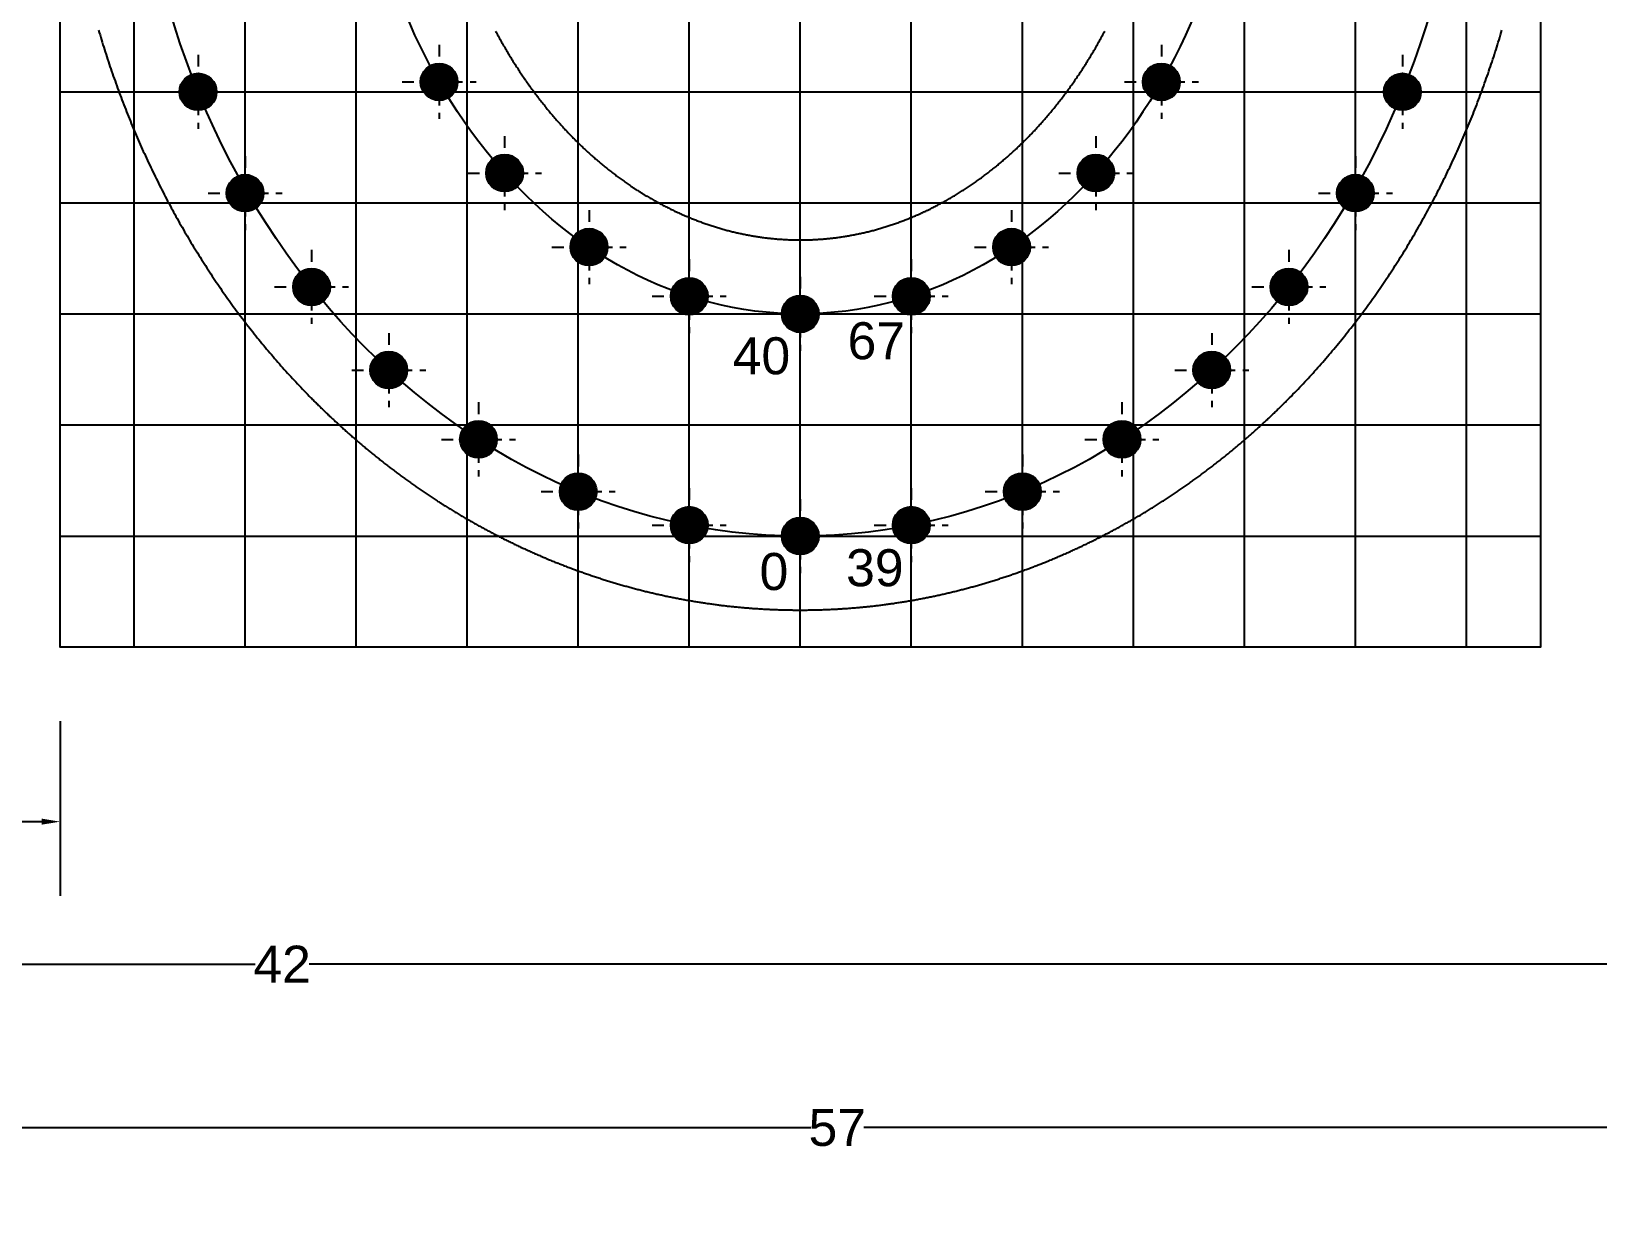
# Model space of a CAD drawing. Header units: millimetres. Extents: x 155 to 302, y -8 to 52.
# Drawn here: x 172.27 to 193.43, y -7.92 to 7.89 of the extents above; entities that cross this region are included whole.
import ezdxf

# ---------------------------------------------------------------- set-up
doc = ezdxf.new("R2010")
doc.units = ezdxf.units.MM
doc.linetypes.add('CENTER', pattern=[50.8, 31.75, -6.35, 6.35, -6.35])
for name, color, linetype in [('LetterBounds', 192, 'Continuous'), ('LetterOutlines', 61, 'Continuous'), ('PixelCenters', 116, 'Continuous'), ('PixelFill', 22, 'Continuous'), ('PixelGuides', 160, 'Continuous'), ('PixelHoles', 90, 'Continuous'), ('PixelNumbers', 232, 'Continuous'), ('PixelPaths', 211, 'Continuous')]:
    doc.layers.add(name, color=color, linetype=linetype)
doc.layers.add('PixelPositions', color=3, linetype='Continuous', lineweight=25)
doc.styles.add('Annotative', font='arial.ttf')
doc.styles.get("Standard").update_dxf_attribs({"font": 'arial.ttf'})
doc.dimstyles.new('Mine$0', dxfattribs={"dimtxt": 0.5, "dimasz": 0.25, "dimexe": 1, "dimexo": 1, "dimgap": 0, "dimtad": 0, "dimdsep": 46, "dimtxsty": 'Standard', "dimcen": 0, "dimclrd": 256, "dimclre": 256, "dimclrt": 2, "dimadec": 0, "dimazin": 2, "dimtp": 0.1, "dimtm": 0.1, "dimtfac": 0.71, "dimtmove": 0, "dimatfit": 3, "dimfxl": 1, "dimlwd": -1, "dimlwe": -1, "dimarcsym": 1})

# ---------------------------------------------------------------- blocks, each defined once
blk = doc.blocks.new('Pixel')
at = {"layer": 'PixelFill'}
h = blk.add_hatch(color=256, dxfattribs=at)
h.paths.add_polyline_path([(0.25, 0, 0.414214), (0, 0.25), (0, 0)])
h.paths.add_polyline_path([(-0.25, 0), (0, 0), (0, 0.25, 0.414214)])
h.paths.add_polyline_path([(0, -0.25), (0, 0), (-0.25, 0, 0.414214)])
h.paths.add_polyline_path([(0, -0.25, 0.414214), (0.25, 0), (0, 0)])
h = blk.add_hatch(color=256, dxfattribs=at)
edge = h.paths.add_edge_path()
edge.add_line((0, 0), (0, 0.25))
edge.add_arc((0, 0), 0.25, 90, 180)
edge.add_line((-0.25, 0), (0, 0))
h = blk.add_hatch(color=256, dxfattribs=at)
edge = h.paths.add_edge_path()
edge.add_line((0, 0), (0.25, 0))
edge.add_arc((0, 0), 0.25, 0, 90)
edge.add_line((0, 0.25), (0, 0))
h = blk.add_hatch(color=256, dxfattribs=at)
edge = h.paths.add_edge_path()
edge.add_line((0, -0.25), (0, 0))
edge.add_line((0, 0), (-0.25, 0))
edge.add_arc((0, 0), 0.25, 180, 270)
h = blk.add_hatch(color=256, dxfattribs=at)
edge = h.paths.add_edge_path()
edge.add_line((0, 0), (0, -0.25))
edge.add_arc((0, 0), 0.25, 270, 360)
edge.add_line((0.25, 0), (0, 0))
at = {"layer": 'PixelCenters', "linetype": 'CENTER', "ltscale": 0.005}
for p, q in [((0, 0.5), (0, -0.5)), ((-0.5, 0), (0.5, 0))]:
    blk.add_line(p, q, dxfattribs=at)
at = {"layer": 'PixelHoles'}
blk.add_circle((0, 0), 0.25, dxfattribs=at)
blk = doc.blocks.new('*D157')
at = {"layer": 'PixelPositions', "linetype": 'ByBlock', "transparency": 16777216}
for p, q in [((154.66, -1.429), (154.66, -3.787)), ((172.66, -1.429), (172.66, -3.787)), ((154.91, -2.787), (163.325, -2.787)), ((172.41, -2.787), (163.995, -2.787))]:
    blk.add_line(p, q, dxfattribs=at)
at = {"layer": 'PixelPositions', "transparency": 16777216}
for points in [[(154.91, -2.745), (154.91, -2.828), (154.66, -2.787)], [(172.41, -2.745), (172.41, -2.828), (172.66, -2.787)]]:
    blk.add_solid(points, dxfattribs=at)
at = {"layer": 'PixelPositions', "color": 2, "transparency": 16777216, "insert": (163.66, -2.787), "char_height": 0.5, "attachment_point": 5}
blk.add_mtext('18', dxfattribs=at)
blk = doc.blocks.new('*D158')
at = {"layer": 'PixelPositions', "linetype": 'ByBlock', "transparency": 16777216}
for p, q in [((154.66, -1.429), (154.66, -5.712)), ((196.66, -1.429), (196.66, -5.712)), ((154.91, -4.712), (175.294, -4.712)), ((196.41, -4.712), (176.026, -4.712))]:
    blk.add_line(p, q, dxfattribs=at)
at = {"layer": 'PixelPositions', "transparency": 16777216}
for points in [[(154.91, -4.671), (154.91, -4.754), (154.66, -4.712)], [(196.41, -4.671), (196.41, -4.754), (196.66, -4.712)]]:
    blk.add_solid(points, dxfattribs=at)
at = {"layer": 'PixelPositions', "color": 2, "transparency": 16777216, "insert": (175.66, -4.712), "char_height": 0.5, "attachment_point": 5}
blk.add_mtext('42', dxfattribs=at)
blk = doc.blocks.new('*D159')
at = {"layer": 'PixelPositions', "linetype": 'ByBlock', "transparency": 16777216}
for p, q in [((154.66, -1.429), (154.66, -7.92)), ((211.66, -1.429), (211.66, -7.92)), ((154.91, -6.92), (182.802, -6.92)), ((211.41, -6.92), (183.518, -6.92))]:
    blk.add_line(p, q, dxfattribs=at)
at = {"layer": 'PixelPositions', "transparency": 16777216}
for points in [[(154.91, -6.878), (154.91, -6.961), (154.66, -6.92)], [(211.41, -6.878), (211.41, -6.961), (211.66, -6.92)]]:
    blk.add_solid(points, dxfattribs=at)
at = {"layer": 'PixelPositions', "color": 2, "transparency": 16777216, "insert": (183.16, -6.92), "char_height": 0.5, "attachment_point": 5}
blk.add_mtext('57', dxfattribs=at)

msp = doc.modelspace()

# ---------------------------------------------------------------- linework, layer by layer
at = {"layer": 'LetterBounds'}
msp.add_lwpolyline([(172.66, 23.571), (192.658, 23.571), (192.658, -0.429), (172.66, -0.429)], close=True, dxfattribs=at)
at = {"layer": 'LetterOutlines'}
for points in [[(173.181, 7.905), (173.19, 7.872), (173.2, 7.839), (173.21, 7.806), (173.22, 7.773), (173.23, 7.74), (173.24, 7.707), (173.25, 7.675), (173.261, 7.642), (173.271, 7.609), (173.282, 7.576), (173.292, 7.543), (173.303, 7.511), (173.314, 7.478), (173.324, 7.445), (173.335, 7.413), (173.346, 7.38), (173.357, 7.348), (173.369, 7.315), (173.38, 7.283), (173.391, 7.251), (173.403, 7.218), (173.414, 7.186), (173.426, 7.154), (173.437, 7.121), (173.449, 7.089), (173.461, 7.057), (173.473, 7.025), (173.485, 6.993), (173.497, 6.961), (173.509, 6.929), (173.522, 6.897), (173.534, 6.865), (173.547, 6.833), (173.559, 6.801), (173.572, 6.769), (173.584, 6.738), (173.597, 6.706), (173.61, 6.674), (173.623, 6.643), (173.636, 6.611), (173.649, 6.58), (173.663, 6.548), (173.676, 6.517), (173.689, 6.485), (173.703, 6.454), (173.716, 6.423), (173.73, 6.391), (173.744, 6.36), (173.758, 6.329), (173.771, 6.298), (173.785, 6.267), (173.799, 6.236), (173.814, 6.205), (173.828, 6.174), (173.842, 6.143), (173.857, 6.112), (173.871, 6.081), (173.886, 6.051), (173.9, 6.02), (173.915, 5.989), (173.93, 5.959), (173.945, 5.928), (173.96, 5.898), (173.975, 5.867), (173.99, 5.837), (174.005, 5.807), (174.02, 5.776), (174.036, 5.746), (174.051, 5.716), (174.067, 5.686), (174.082, 5.656), (174.098, 5.626), (174.114, 5.596), (174.13, 5.566), (174.146, 5.536), (174.162, 5.506), (174.178, 5.477), (174.194, 5.447), (174.21, 5.417), (174.226, 5.388), (174.243, 5.358), (174.259, 5.329), (174.276, 5.299), (174.292, 5.27), (174.309, 5.241), (174.326, 5.211), (174.343, 5.182), (174.36, 5.153), (174.377, 5.124), (174.394, 5.095), (174.411, 5.066), (174.428, 5.037), (174.446, 5.008), (174.463, 4.979), (174.481, 4.951), (174.498, 4.922), (174.516, 4.894), (174.534, 4.865), (174.551, 4.836), (174.569, 4.808), (174.587, 4.78), (174.605, 4.751), (174.623, 4.723), (174.642, 4.695), (174.66, 4.667), (174.678, 4.639), (174.697, 4.611), (174.715, 4.583), (174.734, 4.555), (174.752, 4.527), (174.771, 4.5), (174.79, 4.472), (174.809, 4.444), (174.828, 4.417), (174.847, 4.389), (174.866, 4.362), (174.885, 4.334), (174.904, 4.307), (174.924, 4.28), (174.943, 4.253), (174.962, 4.226), (174.982, 4.199), (175.001, 4.172), (175.021, 4.145), (175.041, 4.118), (175.061, 4.091), (175.081, 4.065), (175.101, 4.038), (175.121, 4.012), (175.141, 3.985), (175.161, 3.959), (175.181, 3.932), (175.202, 3.906), (175.222, 3.88), (175.242, 3.854), (175.263, 3.828), (175.284, 3.802), (175.304, 3.776), (175.325, 3.75), (175.346, 3.724), (175.367, 3.699), (175.388, 3.673), (175.409, 3.647), (175.43, 3.622), (175.451, 3.596), (175.473, 3.571), (175.494, 3.546), (175.515, 3.521), (175.537, 3.496), (175.558, 3.471), (175.58, 3.446), (175.602, 3.421), (175.623, 3.396), (175.645, 3.371), (175.667, 3.346), (175.689, 3.322), (175.711, 3.297), (175.733, 3.273), (175.755, 3.249), (175.777, 3.224), (175.8, 3.2), (175.822, 3.176), (175.844, 3.152), (175.867, 3.128), (175.889, 3.104), (175.912, 3.08), (175.935, 3.056), (175.958, 3.033), (175.98, 3.009), (176.003, 2.986), (176.026, 2.962), (176.049, 2.939), (176.061, 2.927), (176.072, 2.916), (176.084, 2.904), (176.095, 2.892), (176.107, 2.881), (176.119, 2.869), (176.13, 2.858), (176.142, 2.846), (176.153, 2.835), (176.165, 2.823), (176.177, 2.812), (176.189, 2.8), (176.2, 2.789), (176.212, 2.778), (176.224, 2.766), (176.235, 2.755), (176.247, 2.744), (176.259, 2.732), (176.271, 2.721), (176.283, 2.71), (176.295, 2.698), (176.306, 2.687), (176.318, 2.676), (176.33, 2.665), (176.342, 2.654), (176.354, 2.643), (176.366, 2.631), (176.378, 2.62), (176.39, 2.609), (176.402, 2.598), (176.414, 2.587), (176.426, 2.576), (176.438, 2.565), (176.45, 2.554), (176.462, 2.543), (176.474, 2.532), (176.486, 2.521), (176.498, 2.51), (176.51, 2.5), (176.522, 2.489), (176.535, 2.478), (176.547, 2.467), (176.559, 2.456), (176.571, 2.445), (176.583, 2.435), (176.596, 2.424), (176.608, 2.413), (176.62, 2.403), (176.632, 2.392), (176.645, 2.381), (176.657, 2.371), (176.669, 2.36), (176.682, 2.349), (176.694, 2.339), (176.706, 2.328), (176.719, 2.318), (176.731, 2.307), (176.743, 2.297), (176.756, 2.286), (176.768, 2.276), (176.781, 2.266), (176.793, 2.255), (176.806, 2.245), (176.818, 2.235), (176.831, 2.224), (176.843, 2.214), (176.856, 2.204), (176.868, 2.193), (176.881, 2.183), (176.893, 2.173), (176.906, 2.163), (176.918, 2.153), (176.931, 2.142), (176.944, 2.132), (176.956, 2.122), (176.969, 2.112), (176.982, 2.102), (176.994, 2.092), (177.007, 2.082), (177.02, 2.072), (177.032, 2.062), (177.045, 2.052), (177.058, 2.042), (177.071, 2.032), (177.083, 2.022), (177.096, 2.012), (177.109, 2.003), (177.122, 1.993), (177.135, 1.983), (177.148, 1.973), (177.16, 1.963), (177.173, 1.954), (177.186, 1.944), (177.199, 1.934), (177.212, 1.925), (177.225, 1.915), (177.238, 1.905), (177.251, 1.896), (177.264, 1.886), (177.277, 1.877), (177.29, 1.867), (177.303, 1.858), (177.316, 1.848), (177.329, 1.839), (177.342, 1.829), (177.355, 1.82), (177.368, 1.81), (177.381, 1.801), (177.394, 1.792), (177.407, 1.782), (177.421, 1.773), (177.434, 1.764), (177.447, 1.755), (177.46, 1.745), (177.473, 1.736), (177.486, 1.727), (177.5, 1.718), (177.513, 1.709), (177.526, 1.7), (177.539, 1.69), (177.553, 1.681), (177.566, 1.672), (177.579, 1.663), (177.592, 1.654), (177.606, 1.645), (177.619, 1.636), (177.632, 1.627), (177.646, 1.619), (177.659, 1.61), (177.672, 1.601), (177.686, 1.592), (177.699, 1.583), (177.713, 1.574), (177.726, 1.566), (177.74, 1.557), (177.753, 1.548), (177.766, 1.539), (177.78, 1.531), (177.793, 1.522), (177.807, 1.513), (177.82, 1.505), (177.834, 1.496), (177.847, 1.488), (177.861, 1.479), (177.875, 1.471), (177.888, 1.462), (177.902, 1.454), (177.915, 1.445), (177.929, 1.437), (177.943, 1.429), (177.956, 1.42), (177.97, 1.412), (177.984, 1.404), (177.997, 1.395), (178.011, 1.387), (178.025, 1.379), (178.038, 1.371), (178.052, 1.362), (178.066, 1.354), (178.079, 1.346), (178.093, 1.338), (178.107, 1.33), (178.121, 1.322), (178.135, 1.314), (178.148, 1.306), (178.162, 1.298), (178.176, 1.29), (178.19, 1.282), (178.204, 1.274), (178.218, 1.266), (178.231, 1.258), (178.245, 1.25), (178.259, 1.242), (178.273, 1.235), (178.287, 1.227), (178.301, 1.219), (178.315, 1.211), (178.329, 1.204), (178.343, 1.196), (178.357, 1.188), (178.371, 1.181), (178.385, 1.173), (178.399, 1.165), (178.413, 1.158), (178.427, 1.15), (178.441, 1.143), (178.455, 1.135), (178.469, 1.128), (178.483, 1.12), (178.497, 1.113), (178.511, 1.106), (178.525, 1.098), (178.539, 1.091), (178.553, 1.084), (178.568, 1.076), (178.582, 1.069), (178.596, 1.062), (178.61, 1.055), (178.624, 1.047), (178.638, 1.04), (178.653, 1.033), (178.667, 1.026), (178.681, 1.019), (178.695, 1.012), (178.709, 1.005), (178.724, 0.998), (178.738, 0.991), (178.752, 0.984), (178.766, 0.977), (178.781, 0.97), (178.795, 0.963), (178.809, 0.956), (178.824, 0.949), (178.838, 0.943), (178.852, 0.936), (178.867, 0.929), (178.881, 0.922), (178.895, 0.916), (178.91, 0.909), (178.924, 0.902), (178.939, 0.896), (178.953, 0.889), (178.967, 0.883), (178.982, 0.876), (178.996, 0.869), (179.011, 0.863), (179.025, 0.856), (179.04, 0.85), (179.054, 0.844), (179.068, 0.837), (179.083, 0.831), (179.097, 0.824), (179.112, 0.818), (179.126, 0.812), (179.141, 0.806), (179.156, 0.799), (179.17, 0.793), (179.185, 0.787), (179.199, 0.781), (179.214, 0.775), (179.228, 0.768), (179.243, 0.762), (179.257, 0.756), (179.272, 0.75), (179.287, 0.744), (179.301, 0.738), (179.316, 0.732), (179.331, 0.726), (179.345, 0.72), (179.36, 0.714), (179.375, 0.709), (179.389, 0.703), (179.404, 0.697), (179.419, 0.691), (179.433, 0.685), (179.448, 0.68), (179.463, 0.674), (179.477, 0.668), (179.492, 0.663), (179.507, 0.657), (179.522, 0.651), (179.536, 0.646), (179.551, 0.64), (179.566, 0.635), (179.581, 0.629), (179.595, 0.624), (179.61, 0.618), (179.625, 0.613), (179.64, 0.607), (179.655, 0.602), (179.669, 0.597), (179.684, 0.591), (179.699, 0.586), (179.714, 0.581), (179.729, 0.576), (179.744, 0.57), (179.759, 0.565), (179.773, 0.56), (179.788, 0.555), (179.803, 0.55), (179.818, 0.545), (179.833, 0.54), (179.848, 0.535), (179.863, 0.53), (179.878, 0.525), (179.893, 0.52), (179.908, 0.515), (179.923, 0.51), (179.937, 0.505), (179.952, 0.5), (179.967, 0.495), (179.982, 0.49), (179.997, 0.486), (180.012, 0.481), (180.027, 0.476), (180.042, 0.472), (180.057, 0.467), (180.072, 0.462), (180.087, 0.458), (180.102, 0.453), (180.117, 0.449), (180.133, 0.444), (180.148, 0.439), (180.163, 0.435), (180.178, 0.431), (180.193, 0.426), (180.208, 0.422), (180.223, 0.417), (180.238, 0.413), (180.253, 0.409), (180.268, 0.404), (180.283, 0.4), (180.298, 0.396), (180.314, 0.392), (180.329, 0.388), (180.344, 0.383), (180.359, 0.379), (180.374, 0.375), (180.389, 0.371), (180.404, 0.367), (180.42, 0.363), (180.435, 0.359), (180.45, 0.355), (180.465, 0.351), (180.48, 0.347), (180.495, 0.343), (180.511, 0.339), (180.526, 0.336), (180.541, 0.332), (180.556, 0.328), (180.571, 0.324), (180.587, 0.321), (180.602, 0.317), (180.617, 0.313), (180.632, 0.31), (180.648, 0.306), (180.663, 0.302), (180.678, 0.299), (180.693, 0.295), (180.709, 0.292), (180.724, 0.288), (180.739, 0.285), (180.754, 0.281), (180.77, 0.278), (180.785, 0.275), (180.8, 0.271), (180.816, 0.268), (180.831, 0.265), (180.846, 0.261), (180.862, 0.258), (180.877, 0.255), (180.892, 0.252), (180.908, 0.249), (180.923, 0.245), (180.938, 0.242), (180.954, 0.239), (180.969, 0.236), (180.984, 0.233), (181, 0.23), (181.015, 0.227), (181.03, 0.224), (181.046, 0.221), (181.061, 0.219), (181.076, 0.216), (181.092, 0.213), (181.107, 0.21), (181.123, 0.207), (181.138, 0.205), (181.153, 0.202), (181.169, 0.199), (181.184, 0.197), (181.2, 0.194), (181.215, 0.191), (181.23, 0.189), (181.246, 0.186), (181.261, 0.184), (181.277, 0.181), (181.292, 0.179), (181.308, 0.176), (181.323, 0.174), (181.338, 0.172), (181.354, 0.169), (181.369, 0.167), (181.385, 0.165), (181.4, 0.162), (181.416, 0.16), (181.431, 0.158), (181.447, 0.156), (181.462, 0.154), (181.478, 0.151), (181.493, 0.149), (181.509, 0.147), (181.524, 0.145), (181.54, 0.143), (181.555, 0.141), (181.571, 0.139), (181.586, 0.137), (181.602, 0.135), (181.617, 0.134), (181.633, 0.132), (181.648, 0.13), (181.664, 0.128), (181.679, 0.126), (181.695, 0.125), (181.71, 0.123), (181.726, 0.121), (181.741, 0.119), (181.757, 0.118), (181.772, 0.116), (181.788, 0.115), (181.803, 0.113), (181.819, 0.112), (181.834, 0.11), (181.85, 0.109), (181.865, 0.107), (181.881, 0.106), (181.896, 0.104), (181.912, 0.103), (181.928, 0.102), (181.943, 0.1), (181.959, 0.099), (181.974, 0.098), (181.99, 0.097), (182.005, 0.096), (182.021, 0.094), (182.036, 0.093), (182.052, 0.092), (182.068, 0.091), (182.083, 0.09), (182.099, 0.089), (182.114, 0.088), (182.13, 0.087), (182.145, 0.086), (182.161, 0.085), (182.177, 0.084), (182.192, 0.083), (182.208, 0.083), (182.223, 0.082), (182.239, 0.081), (182.255, 0.08), (182.27, 0.08), (182.286, 0.079), (182.301, 0.078), (182.317, 0.078), (182.332, 0.077), (182.348, 0.077), (182.364, 0.076), (182.379, 0.075), (182.395, 0.075), (182.41, 0.075), (182.426, 0.074), (182.442, 0.074), (182.457, 0.073), (182.473, 0.073), (182.488, 0.073), (182.504, 0.072), (182.52, 0.072), (182.535, 0.072), (182.551, 0.072), (182.566, 0.071), (182.582, 0.071), (182.597, 0.071), (182.613, 0.071), (182.629, 0.071), (182.644, 0.071), (182.66, 0.071), (182.66, 0.071), (182.675, 0.071), (182.691, 0.071), (182.707, 0.071), (182.722, 0.071), (182.738, 0.071), (182.753, 0.071), (182.769, 0.072), (182.785, 0.072), (182.8, 0.072), (182.816, 0.072), (182.831, 0.073), (182.847, 0.073), (182.863, 0.073), (182.878, 0.074), (182.894, 0.074), (182.909, 0.075), (182.925, 0.075), (182.941, 0.075), (182.956, 0.076), (182.972, 0.077), (182.987, 0.077), (183.003, 0.078), (183.018, 0.078), (183.034, 0.079), (183.05, 0.08), (183.065, 0.08), (183.081, 0.081), (183.096, 0.082), (183.112, 0.083), (183.128, 0.084), (183.143, 0.084), (183.159, 0.085), (183.174, 0.086), (183.19, 0.087), (183.205, 0.088), (183.221, 0.089), (183.237, 0.09), (183.252, 0.091), (183.268, 0.092), (183.283, 0.093), (183.299, 0.094), (183.314, 0.096), (183.33, 0.097), (183.345, 0.098), (183.361, 0.099), (183.377, 0.101), (183.392, 0.102), (183.408, 0.103), (183.423, 0.104), (183.439, 0.106), (183.454, 0.107), (183.47, 0.109), (183.485, 0.11), (183.501, 0.112), (183.516, 0.113), (183.532, 0.115), (183.548, 0.116), (183.563, 0.118), (183.579, 0.12), (183.594, 0.121), (183.61, 0.123), (183.625, 0.125), (183.641, 0.126), (183.656, 0.128), (183.672, 0.13), (183.687, 0.132), (183.703, 0.134), (183.718, 0.135), (183.734, 0.137), (183.749, 0.139), (183.765, 0.141), (183.78, 0.143), (183.796, 0.145), (183.811, 0.147), (183.827, 0.149), (183.842, 0.151), (183.858, 0.154), (183.873, 0.156), (183.889, 0.158), (183.904, 0.16), (183.919, 0.162), (183.935, 0.165), (183.95, 0.167), (183.966, 0.169), (183.981, 0.172), (183.997, 0.174), (184.012, 0.176), (184.028, 0.179), (184.043, 0.181), (184.058, 0.184), (184.074, 0.186), (184.089, 0.189), (184.105, 0.191), (184.12, 0.194), (184.136, 0.197), (184.151, 0.199), (184.166, 0.202), (184.182, 0.205), (184.197, 0.207), (184.213, 0.21), (184.228, 0.213), (184.243, 0.216), (184.259, 0.219), (184.274, 0.221), (184.289, 0.224), (184.305, 0.227), (184.32, 0.23), (184.336, 0.233), (184.351, 0.236), (184.366, 0.239), (184.382, 0.242), (184.397, 0.245), (184.412, 0.249), (184.428, 0.252), (184.443, 0.255), (184.458, 0.258), (184.474, 0.261), (184.489, 0.265), (184.504, 0.268), (184.519, 0.271), (184.535, 0.274), (184.55, 0.278), (184.565, 0.281), (184.581, 0.285), (184.596, 0.288), (184.611, 0.292), (184.626, 0.295), (184.642, 0.299), (184.657, 0.302), (184.672, 0.306), (184.687, 0.309), (184.703, 0.313), (184.718, 0.317), (184.733, 0.32), (184.748, 0.324), (184.764, 0.328), (184.779, 0.332), (184.794, 0.335), (184.809, 0.339), (184.824, 0.343), (184.84, 0.347), (184.855, 0.351), (184.87, 0.355), (184.885, 0.359), (184.9, 0.363), (184.916, 0.367), (184.931, 0.371), (184.946, 0.375), (184.961, 0.379), (184.976, 0.383), (184.991, 0.387), (185.006, 0.391), (185.022, 0.396), (185.037, 0.4), (185.052, 0.404), (185.067, 0.408), (185.082, 0.413), (185.097, 0.417), (185.112, 0.421), (185.127, 0.426), (185.142, 0.43), (185.157, 0.435), (185.172, 0.439), (185.187, 0.444), (185.202, 0.448), (185.217, 0.453), (185.232, 0.457), (185.248, 0.462), (185.263, 0.467), (185.278, 0.471), (185.293, 0.476), (185.308, 0.481), (185.323, 0.485), (185.337, 0.49), (185.352, 0.495), (185.367, 0.5), (185.382, 0.505), (185.397, 0.51), (185.412, 0.514), (185.427, 0.519), (185.442, 0.524), (185.457, 0.529), (185.472, 0.534), (185.487, 0.539), (185.502, 0.544), (185.517, 0.549), (185.532, 0.555), (185.546, 0.56), (185.561, 0.565), (185.576, 0.57), (185.591, 0.575), (185.606, 0.581), (185.621, 0.586), (185.636, 0.591), (185.65, 0.596), (185.665, 0.602), (185.68, 0.607), (185.695, 0.613), (185.71, 0.618), (185.724, 0.623), (185.739, 0.629), (185.754, 0.634), (185.769, 0.64), (185.783, 0.646), (185.798, 0.651), (185.813, 0.657), (185.828, 0.662), (185.842, 0.668), (185.857, 0.674), (185.872, 0.68), (185.887, 0.685), (185.901, 0.691), (185.916, 0.697), (185.931, 0.703), (185.945, 0.708), (185.96, 0.714), (185.975, 0.72), (185.989, 0.726), (186.004, 0.732), (186.018, 0.738), (186.033, 0.744), (186.048, 0.75), (186.062, 0.756), (186.077, 0.762), (186.091, 0.768), (186.106, 0.775), (186.121, 0.781), (186.135, 0.787), (186.15, 0.793), (186.164, 0.799), (186.179, 0.806), (186.193, 0.812), (186.208, 0.818), (186.222, 0.824), (186.237, 0.831), (186.251, 0.837), (186.266, 0.844), (186.28, 0.85), (186.295, 0.857), (186.309, 0.863), (186.323, 0.87), (186.338, 0.876), (186.352, 0.883), (186.367, 0.889), (186.381, 0.896), (186.395, 0.902), (186.41, 0.909), (186.424, 0.916), (186.439, 0.923), (186.453, 0.929), (186.467, 0.936), (186.482, 0.943), (186.496, 0.95), (186.51, 0.956), (186.525, 0.963), (186.539, 0.97), (186.553, 0.977), (186.567, 0.984), (186.582, 0.991), (186.596, 0.998), (186.61, 1.005), (186.624, 1.012), (186.639, 1.019), (186.653, 1.026), (186.667, 1.033), (186.681, 1.041), (186.695, 1.048), (186.71, 1.055), (186.724, 1.062), (186.738, 1.069), (186.752, 1.077), (186.766, 1.084), (186.78, 1.091), (186.794, 1.099), (186.808, 1.106), (186.823, 1.113), (186.837, 1.121), (186.851, 1.128), (186.865, 1.136), (186.879, 1.143), (186.893, 1.151), (186.907, 1.158), (186.921, 1.166), (186.935, 1.173), (186.949, 1.181), (186.963, 1.188), (186.977, 1.196), (186.991, 1.204), (187.005, 1.212), (187.019, 1.219), (187.033, 1.227), (187.046, 1.235), (187.06, 1.243), (187.074, 1.25), (187.088, 1.258), (187.102, 1.266), (187.116, 1.274), (187.13, 1.282), (187.144, 1.29), (187.157, 1.298), (187.171, 1.306), (187.185, 1.314), (187.199, 1.322), (187.213, 1.33), (187.226, 1.338), (187.24, 1.346), (187.254, 1.354), (187.268, 1.363), (187.281, 1.371), (187.295, 1.379), (187.309, 1.387), (187.322, 1.395), (187.336, 1.404), (187.35, 1.412), (187.363, 1.42), (187.377, 1.429), (187.391, 1.437), (187.404, 1.446), (187.418, 1.454), (187.431, 1.462), (187.445, 1.471), (187.459, 1.479), (187.472, 1.488), (187.486, 1.496), (187.499, 1.505), (187.513, 1.514), (187.526, 1.522), (187.54, 1.531), (187.553, 1.54), (187.567, 1.548), (187.58, 1.557), (187.594, 1.566), (187.607, 1.574), (187.62, 1.583), (187.634, 1.592), (187.647, 1.601), (187.661, 1.61), (187.674, 1.619), (187.687, 1.627), (187.701, 1.636), (187.714, 1.645), (187.727, 1.654), (187.741, 1.663), (187.754, 1.672), (187.767, 1.681), (187.78, 1.69), (187.794, 1.7), (187.807, 1.709), (187.82, 1.718), (187.833, 1.727), (187.847, 1.736), (187.86, 1.745), (187.873, 1.755), (187.886, 1.764), (187.899, 1.773), (187.912, 1.782), (187.926, 1.792), (187.939, 1.801), (187.952, 1.81), (187.965, 1.82), (187.978, 1.829), (187.991, 1.839), (188.004, 1.848), (188.017, 1.858), (188.03, 1.867), (188.043, 1.877), (188.056, 1.886), (188.069, 1.896), (188.082, 1.905), (188.095, 1.915), (188.108, 1.925), (188.121, 1.934), (188.134, 1.944), (188.147, 1.954), (188.159, 1.963), (188.172, 1.973), (188.185, 1.983), (188.198, 1.993), (188.211, 2.002), (188.224, 2.012), (188.236, 2.022), (188.249, 2.032), (188.262, 2.042), (188.275, 2.052), (188.288, 2.062), (188.3, 2.072), (188.313, 2.082), (188.326, 2.092), (188.338, 2.102), (188.351, 2.112), (188.364, 2.122), (188.376, 2.132), (188.389, 2.142), (188.402, 2.152), (188.414, 2.163), (188.427, 2.173), (188.439, 2.183), (188.452, 2.193), (188.464, 2.203), (188.477, 2.214), (188.489, 2.224), (188.502, 2.234), (188.514, 2.245), (188.527, 2.255), (188.539, 2.265), (188.552, 2.276), (188.564, 2.286), (188.577, 2.297), (188.589, 2.307), (188.601, 2.318), (188.614, 2.328), (188.626, 2.339), (188.638, 2.349), (188.651, 2.36), (188.663, 2.371), (188.675, 2.381), (188.688, 2.392), (188.7, 2.402), (188.712, 2.413), (188.724, 2.424), (188.737, 2.435), (188.749, 2.445), (188.761, 2.456), (188.773, 2.467), (188.785, 2.478), (188.797, 2.489), (188.81, 2.499), (188.822, 2.51), (188.834, 2.521), (188.846, 2.532), (188.858, 2.543), (188.87, 2.554), (188.882, 2.565), (188.894, 2.576), (188.906, 2.587), (188.918, 2.598), (188.93, 2.609), (188.942, 2.62), (188.954, 2.631), (188.966, 2.642), (188.978, 2.654), (188.99, 2.665), (189.002, 2.676), (189.013, 2.687), (189.025, 2.698), (189.037, 2.71), (189.049, 2.721), (189.061, 2.732), (189.073, 2.744), (189.084, 2.755), (189.096, 2.766), (189.108, 2.778), (189.12, 2.789), (189.131, 2.8), (189.143, 2.812), (189.155, 2.823), (189.166, 2.835), (189.178, 2.846), (189.19, 2.858), (189.201, 2.869), (189.213, 2.881), (189.224, 2.892), (189.247, 2.916), (189.271, 2.939), (189.294, 2.962), (189.316, 2.986), (189.339, 3.009), (189.362, 3.033), (189.385, 3.056), (189.408, 3.08), (189.43, 3.104), (189.453, 3.128), (189.475, 3.152), (189.498, 3.176), (189.52, 3.2), (189.542, 3.224), (189.564, 3.249), (189.587, 3.273), (189.609, 3.297), (189.631, 3.322), (189.653, 3.347), (189.674, 3.371), (189.696, 3.396), (189.718, 3.421), (189.74, 3.446), (189.761, 3.471), (189.783, 3.496), (189.804, 3.521), (189.826, 3.546), (189.847, 3.571), (189.868, 3.597), (189.889, 3.622), (189.911, 3.647), (189.932, 3.673), (189.953, 3.699), (189.974, 3.724), (189.994, 3.75), (190.015, 3.776), (190.036, 3.802), (190.056, 3.828), (190.077, 3.854), (190.098, 3.88), (190.118, 3.906), (190.138, 3.932), (190.159, 3.959), (190.179, 3.985), (190.199, 4.012), (190.219, 4.038), (190.239, 4.065), (190.259, 4.091), (190.279, 4.118), (190.299, 4.145), (190.318, 4.172), (190.338, 4.199), (190.357, 4.226), (190.377, 4.253), (190.396, 4.28), (190.416, 4.307), (190.435, 4.334), (190.454, 4.362), (190.473, 4.389), (190.492, 4.417), (190.511, 4.444), (190.53, 4.472), (190.549, 4.499), (190.568, 4.527), (190.586, 4.555), (190.605, 4.583), (190.623, 4.611), (190.642, 4.639), (190.66, 4.667), (190.678, 4.695), (190.696, 4.723), (190.715, 4.751), (190.733, 4.78), (190.751, 4.808), (190.768, 4.836), (190.786, 4.865), (190.804, 4.893), (190.822, 4.922), (190.839, 4.951), (190.857, 4.979), (190.874, 5.008), (190.892, 5.037), (190.909, 5.066), (190.926, 5.095), (190.943, 5.124), (190.96, 5.153), (190.977, 5.182), (190.994, 5.211), (191.011, 5.241), (191.027, 5.27), (191.044, 5.299), (191.061, 5.329), (191.077, 5.358), (191.094, 5.388), (191.11, 5.417), (191.126, 5.447), (191.142, 5.476), (191.158, 5.506), (191.174, 5.536), (191.19, 5.566), (191.206, 5.596), (191.222, 5.626), (191.238, 5.656), (191.253, 5.686), (191.269, 5.716), (191.284, 5.746), (191.299, 5.776), (191.315, 5.807), (191.33, 5.837), (191.345, 5.867), (191.36, 5.898), (191.375, 5.928), (191.39, 5.959), (191.405, 5.989), (191.419, 6.02), (191.434, 6.051), (191.449, 6.081), (191.463, 6.112), (191.477, 6.143), (191.492, 6.174), (191.506, 6.205), (191.52, 6.236), (191.534, 6.267), (191.548, 6.298), (191.562, 6.329), (191.576, 6.36), (191.59, 6.391), (191.603, 6.423), (191.617, 6.454), (191.63, 6.485), (191.644, 6.517), (191.657, 6.548), (191.67, 6.58), (191.683, 6.611), (191.696, 6.643), (191.709, 6.674), (191.722, 6.706), (191.735, 6.738), (191.748, 6.769), (191.76, 6.801), (191.773, 6.833), (191.785, 6.865), (191.798, 6.897), (191.81, 6.929), (191.822, 6.961), (191.834, 6.993), (191.847, 7.025), (191.858, 7.057), (191.87, 7.089), (191.882, 7.121), (191.894, 7.154), (191.905, 7.186), (191.917, 7.218), (191.928, 7.251), (191.94, 7.283), (191.951, 7.315), (191.962, 7.348), (191.973, 7.38), (191.984, 7.413), (191.995, 7.446), (192.006, 7.478), (192.017, 7.511), (192.028, 7.543), (192.038, 7.576), (192.049, 7.609), (192.059, 7.642), (192.069, 7.675), (192.08, 7.707), (192.09, 7.74), (192.1, 7.773), (192.11, 7.806), (192.12, 7.839), (192.129, 7.872), (192.139, 7.905)], [(178.544, 7.892), (178.553, 7.876), (178.562, 7.859), (178.571, 7.842), (178.58, 7.826), (178.589, 7.809), (178.598, 7.793), (178.607, 7.776), (178.616, 7.76), (178.626, 7.743), (178.635, 7.727), (178.644, 7.711), (178.653, 7.694), (178.663, 7.678), (178.672, 7.662), (178.682, 7.646), (178.691, 7.63), (178.701, 7.614), (178.71, 7.598), (178.72, 7.582), (178.729, 7.566), (178.739, 7.55), (178.749, 7.534), (178.759, 7.518), (178.768, 7.502), (178.778, 7.487), (178.788, 7.471), (178.798, 7.455), (178.808, 7.44), (178.818, 7.424), (178.828, 7.408), (178.838, 7.393), (178.848, 7.378), (178.858, 7.362), (178.868, 7.347), (178.878, 7.331), (178.888, 7.316), (178.899, 7.301), (178.909, 7.286), (178.919, 7.271), (178.929, 7.256), (178.94, 7.241), (178.95, 7.225), (178.961, 7.211), (178.971, 7.196), (178.982, 7.181), (178.992, 7.166), (179.003, 7.151), (179.013, 7.136), (179.024, 7.122), (179.035, 7.107), (179.045, 7.092), (179.056, 7.078), (179.067, 7.063), (179.078, 7.049), (179.088, 7.034), (179.099, 7.02), (179.11, 7.006), (179.121, 6.992), (179.132, 6.977), (179.143, 6.963), (179.154, 6.949), (179.165, 6.935), (179.176, 6.921), (179.187, 6.907), (179.198, 6.893), (179.209, 6.879), (179.221, 6.865), (179.232, 6.851), (179.243, 6.837), (179.254, 6.824), (179.266, 6.81), (179.277, 6.796), (179.288, 6.783), (179.3, 6.769), (179.311, 6.756), (179.323, 6.742), (179.334, 6.729), (179.346, 6.716), (179.357, 6.702), (179.369, 6.689), (179.38, 6.676), (179.392, 6.663), (179.404, 6.65), (179.415, 6.637), (179.427, 6.624), (179.439, 6.611), (179.451, 6.598), (179.462, 6.585), (179.474, 6.572), (179.486, 6.559), (179.498, 6.547), (179.51, 6.534), (179.522, 6.521), (179.534, 6.509), (179.546, 6.496), (179.558, 6.484), (179.57, 6.472), (179.582, 6.459), (179.594, 6.447), (179.606, 6.435), (179.618, 6.423), (179.63, 6.41), (179.642, 6.398), (179.655, 6.386), (179.667, 6.374), (179.679, 6.362), (179.691, 6.35), (179.704, 6.339), (179.716, 6.327), (179.728, 6.315), (179.741, 6.303), (179.753, 6.292), (179.766, 6.28), (179.778, 6.269), (179.79, 6.257), (179.803, 6.246), (179.815, 6.235), (179.828, 6.223), (179.841, 6.212), (179.853, 6.201), (179.866, 6.19), (179.878, 6.179), (179.891, 6.168), (179.904, 6.157), (179.916, 6.146), (179.929, 6.135), (179.942, 6.124), (179.955, 6.113), (179.967, 6.102), (179.98, 6.092), (179.993, 6.081), (180.006, 6.071), (180.019, 6.06), (180.032, 6.05), (180.045, 6.039), (180.058, 6.029), (180.07, 6.019), (180.083, 6.008), (180.096, 5.998), (180.109, 5.988), (180.122, 5.978), (180.136, 5.968), (180.149, 5.958), (180.162, 5.948), (180.175, 5.938), (180.188, 5.929), (180.201, 5.919), (180.214, 5.909), (180.227, 5.9), (180.241, 5.89), (180.254, 5.88), (180.267, 5.871), (180.28, 5.862), (180.294, 5.852), (180.307, 5.843), (180.32, 5.834), (180.333, 5.825), (180.347, 5.815), (180.36, 5.806), (180.373, 5.797), (180.387, 5.788), (180.4, 5.779), (180.414, 5.771), (180.427, 5.762), (180.441, 5.753), (180.454, 5.744), (180.468, 5.736), (180.481, 5.727), (180.495, 5.718), (180.508, 5.71), (180.522, 5.702), (180.535, 5.693), (180.549, 5.685), (180.562, 5.677), (180.576, 5.668), (180.59, 5.66), (180.603, 5.652), (180.617, 5.644), (180.631, 5.636), (180.644, 5.628), (180.658, 5.62), (180.672, 5.613), (180.685, 5.605), (180.699, 5.597), (180.713, 5.589), (180.727, 5.582), (180.74, 5.574), (180.754, 5.567), (180.768, 5.559), (180.782, 5.552), (180.796, 5.545), (180.809, 5.537), (180.823, 5.53), (180.837, 5.523), (180.851, 5.516), (180.865, 5.509), (180.879, 5.502), (180.893, 5.495), (180.907, 5.488), (180.921, 5.481), (180.935, 5.475), (180.949, 5.468), (180.963, 5.461), (180.976, 5.455), (180.99, 5.448), (181.005, 5.442), (181.019, 5.435), (181.033, 5.429), (181.047, 5.422), (181.061, 5.416), (181.075, 5.41), (181.089, 5.404), (181.103, 5.398), (181.117, 5.392), (181.131, 5.386), (181.145, 5.38), (181.159, 5.374), (181.173, 5.368), (181.188, 5.362), (181.202, 5.357), (181.216, 5.351), (181.23, 5.345), (181.244, 5.34), (181.258, 5.334), (181.273, 5.329), (181.287, 5.324), (181.301, 5.318), (181.315, 5.313), (181.329, 5.308), (181.344, 5.303), (181.358, 5.298), (181.372, 5.293), (181.386, 5.288), (181.401, 5.283), (181.415, 5.278), (181.429, 5.273), (181.444, 5.268), (181.458, 5.264), (181.472, 5.259), (181.486, 5.255), (181.501, 5.25), (181.515, 5.246), (181.529, 5.241), (181.544, 5.237), (181.558, 5.233), (181.572, 5.228), (181.587, 5.224), (181.601, 5.22), (181.616, 5.216), (181.63, 5.212), (181.644, 5.208), (181.659, 5.204), (181.673, 5.2), (181.687, 5.196), (181.702, 5.193), (181.716, 5.189), (181.731, 5.185), (181.745, 5.182), (181.759, 5.178), (181.774, 5.175), (181.788, 5.172), (181.803, 5.168), (181.817, 5.165), (181.832, 5.162), (181.846, 5.159), (181.861, 5.156), (181.875, 5.152), (181.889, 5.149), (181.904, 5.147), (181.918, 5.144), (181.933, 5.141), (181.947, 5.138), (181.962, 5.135), (181.976, 5.133), (181.991, 5.13), (182.005, 5.128), (182.02, 5.125), (182.034, 5.123), (182.049, 5.12), (182.063, 5.118), (182.078, 5.116), (182.092, 5.113), (182.107, 5.111), (182.121, 5.109), (182.136, 5.107), (182.15, 5.105), (182.165, 5.103), (182.179, 5.101), (182.194, 5.1), (182.208, 5.098), (182.223, 5.096), (182.238, 5.094), (182.252, 5.093), (182.267, 5.091), (182.281, 5.09), (182.296, 5.088), (182.31, 5.087), (182.325, 5.086), (182.339, 5.084), (182.354, 5.083), (182.368, 5.082), (182.383, 5.081), (182.398, 5.08), (182.412, 5.079), (182.427, 5.078), (182.441, 5.077), (182.456, 5.076), (182.47, 5.076), (182.485, 5.075), (182.5, 5.074), (182.514, 5.074), (182.529, 5.073), (182.543, 5.073), (182.558, 5.072), (182.572, 5.072), (182.587, 5.072), (182.602, 5.071), (182.616, 5.071), (182.631, 5.071), (182.645, 5.071), (182.66, 5.071), (182.66, 5.071), (182.674, 5.071), (182.689, 5.071), (182.704, 5.071), (182.718, 5.071), (182.733, 5.072), (182.747, 5.072), (182.762, 5.072), (182.776, 5.073), (182.791, 5.073), (182.806, 5.074), (182.82, 5.074), (182.835, 5.075), (182.849, 5.076), (182.864, 5.076), (182.878, 5.077), (182.893, 5.078), (182.908, 5.079), (182.922, 5.08), (182.937, 5.081), (182.951, 5.082), (182.966, 5.083), (182.98, 5.084), (182.995, 5.086), (183.009, 5.087), (183.024, 5.088), (183.039, 5.09), (183.053, 5.091), (183.068, 5.093), (183.082, 5.094), (183.097, 5.096), (183.111, 5.098), (183.126, 5.1), (183.14, 5.101), (183.155, 5.103), (183.169, 5.105), (183.184, 5.107), (183.198, 5.109), (183.213, 5.111), (183.228, 5.113), (183.242, 5.116), (183.257, 5.118), (183.271, 5.12), (183.286, 5.123), (183.3, 5.125), (183.315, 5.128), (183.329, 5.13), (183.344, 5.133), (183.358, 5.135), (183.373, 5.138), (183.387, 5.141), (183.401, 5.144), (183.416, 5.147), (183.43, 5.149), (183.445, 5.152), (183.459, 5.156), (183.474, 5.159), (183.488, 5.162), (183.503, 5.165), (183.517, 5.168), (183.532, 5.172), (183.546, 5.175), (183.56, 5.178), (183.575, 5.182), (183.589, 5.185), (183.604, 5.189), (183.618, 5.193), (183.632, 5.196), (183.647, 5.2), (183.661, 5.204), (183.676, 5.208), (183.69, 5.212), (183.704, 5.216), (183.719, 5.22), (183.733, 5.224), (183.747, 5.228), (183.762, 5.233), (183.776, 5.237), (183.79, 5.241), (183.805, 5.246), (183.819, 5.25), (183.833, 5.255), (183.848, 5.259), (183.862, 5.264), (183.876, 5.268), (183.89, 5.273), (183.905, 5.278), (183.919, 5.283), (183.933, 5.288), (183.947, 5.293), (183.962, 5.298), (183.976, 5.303), (183.99, 5.308), (184.004, 5.313), (184.019, 5.318), (184.033, 5.324), (184.047, 5.329), (184.061, 5.334), (184.075, 5.34), (184.09, 5.345), (184.104, 5.351), (184.118, 5.357), (184.132, 5.362), (184.146, 5.368), (184.16, 5.374), (184.174, 5.38), (184.189, 5.386), (184.203, 5.392), (184.217, 5.398), (184.231, 5.404), (184.245, 5.41), (184.259, 5.416), (184.273, 5.422), (184.287, 5.429), (184.301, 5.435), (184.315, 5.441), (184.329, 5.448), (184.343, 5.454), (184.357, 5.461), (184.371, 5.468), (184.385, 5.474), (184.399, 5.481), (184.413, 5.488), (184.427, 5.495), (184.441, 5.502), (184.455, 5.509), (184.469, 5.516), (184.482, 5.523), (184.496, 5.53), (184.51, 5.537), (184.524, 5.545), (184.538, 5.552), (184.552, 5.559), (184.565, 5.567), (184.579, 5.574), (184.593, 5.582), (184.607, 5.589), (184.621, 5.597), (184.634, 5.605), (184.648, 5.613), (184.662, 5.62), (184.675, 5.628), (184.689, 5.636), (184.703, 5.644), (184.716, 5.652), (184.73, 5.66), (184.744, 5.668), (184.757, 5.677), (184.771, 5.685), (184.785, 5.693), (184.798, 5.702), (184.812, 5.71), (184.825, 5.719), (184.839, 5.727), (184.852, 5.736), (184.866, 5.744), (184.879, 5.753), (184.893, 5.762), (184.906, 5.771), (184.919, 5.78), (184.933, 5.788), (184.946, 5.797), (184.96, 5.806), (184.973, 5.816), (184.986, 5.825), (185, 5.834), (185.013, 5.843), (185.026, 5.852), (185.04, 5.862), (185.053, 5.871), (185.066, 5.881), (185.079, 5.89), (185.092, 5.9), (185.106, 5.909), (185.119, 5.919), (185.132, 5.929), (185.145, 5.939), (185.158, 5.949), (185.171, 5.958), (185.184, 5.968), (185.197, 5.978), (185.21, 5.988), (185.223, 5.999), (185.236, 6.009), (185.249, 6.019), (185.262, 6.029), (185.275, 6.04), (185.288, 6.05), (185.301, 6.06), (185.314, 6.071), (185.327, 6.081), (185.34, 6.092), (185.352, 6.103), (185.365, 6.113), (185.378, 6.124), (185.391, 6.135), (185.403, 6.146), (185.416, 6.157), (185.429, 6.168), (185.441, 6.179), (185.454, 6.19), (185.467, 6.201), (185.479, 6.212), (185.492, 6.223), (185.504, 6.235), (185.517, 6.246), (185.529, 6.257), (185.542, 6.269), (185.554, 6.28), (185.567, 6.292), (185.579, 6.303), (185.591, 6.315), (185.604, 6.327), (185.616, 6.339), (185.628, 6.35), (185.641, 6.362), (185.653, 6.374), (185.665, 6.386), (185.677, 6.398), (185.69, 6.41), (185.702, 6.422), (185.714, 6.435), (185.726, 6.447), (185.738, 6.459), (185.75, 6.471), (185.762, 6.484), (185.774, 6.496), (185.786, 6.509), (185.798, 6.521), (185.81, 6.534), (185.822, 6.546), (185.834, 6.559), (185.846, 6.572), (185.857, 6.585), (185.869, 6.598), (185.881, 6.61), (185.893, 6.623), (185.904, 6.636), (185.916, 6.649), (185.928, 6.662), (185.939, 6.676), (185.951, 6.689), (185.963, 6.702), (185.974, 6.715), (185.986, 6.729), (185.997, 6.742), (186.009, 6.756), (186.02, 6.769), (186.031, 6.783), (186.043, 6.796), (186.054, 6.81), (186.065, 6.823), (186.077, 6.837), (186.088, 6.851), (186.099, 6.865), (186.11, 6.879), (186.122, 6.893), (186.133, 6.907), (186.144, 6.921), (186.155, 6.935), (186.166, 6.949), (186.177, 6.963), (186.188, 6.977), (186.199, 6.991), (186.21, 7.006), (186.221, 7.02), (186.231, 7.034), (186.242, 7.049), (186.253, 7.063), (186.264, 7.078), (186.274, 7.092), (186.285, 7.107), (186.296, 7.122), (186.306, 7.136), (186.317, 7.151), (186.328, 7.166), (186.338, 7.181), (186.349, 7.196), (186.359, 7.211), (186.369, 7.226), (186.38, 7.241), (186.39, 7.256), (186.401, 7.271), (186.411, 7.286), (186.421, 7.301), (186.431, 7.316), (186.441, 7.332), (186.452, 7.347), (186.462, 7.362), (186.472, 7.378), (186.482, 7.393), (186.492, 7.409), (186.502, 7.424), (186.512, 7.44), (186.522, 7.455), (186.532, 7.471), (186.541, 7.487), (186.551, 7.502), (186.561, 7.518), (186.571, 7.534), (186.58, 7.55), (186.59, 7.566), (186.6, 7.582), (186.609, 7.598), (186.619, 7.614), (186.628, 7.63), (186.638, 7.646), (186.647, 7.662), (186.657, 7.678), (186.666, 7.695), (186.675, 7.711), (186.685, 7.727), (186.694, 7.744), (186.703, 7.76), (186.712, 7.776), (186.722, 7.793), (186.731, 7.809), (186.74, 7.826), (186.749, 7.842), (186.758, 7.859), (186.767, 7.876), (186.776, 7.892)]]:
    msp.add_lwpolyline(points, dxfattribs=at)
at = {"layer": 'PixelGuides'}
for p, q in [((173.66, -0.429), (173.66, 23.571)), ((175.16, -0.429), (175.16, 23.571)), ((176.66, -0.429), (176.66, 23.571)), ((178.16, -0.429), (178.16, 23.571)), ((179.66, -0.429), (179.66, 23.571)), ((181.16, -0.429), (181.16, 23.571)), ((182.66, -0.429), (182.66, 23.571)), ((184.16, -0.429), (184.16, 23.571)), ((185.66, -0.429), (185.66, 23.571)), ((187.16, -0.429), (187.16, 23.571)), ((188.66, -0.429), (188.66, 23.571)), ((190.16, -0.429), (190.16, 23.571)), ((191.66, -0.429), (191.66, 23.571)), ((172.66, 7.071), (192.658, 7.071)), ((172.66, 5.571), (192.658, 5.571)), ((172.66, 4.071), (192.658, 4.071)), ((172.66, 2.571), (192.658, 2.571)), ((172.66, 1.071), (192.658, 1.071))]:
    msp.add_line(p, q, dxfattribs=at)
at = {"layer": 'PixelPaths'}
for major_axis, ratio in [((0, -10.5), 0.857143), ((0, -7.5), 0.8)]:
    msp.add_ellipse((182.66, 11.571), major_axis=major_axis, ratio=ratio, dxfattribs=at)

# ---------------------------------------------------------------- block references
at = {"layer": 'PixelHoles'}
for p in [(177.781, 7.205), (187.538, 7.205), (174.524, 7.071), (190.795, 7.071), (178.666, 5.974), (186.653, 5.974), (175.16, 5.703), (190.16, 5.703), (179.806, 4.974), (185.514, 4.974), (176.058, 4.435), (189.262, 4.435), (181.16, 4.309), (184.16, 4.309), (182.66, 4.071), (177.101, 3.313), (188.219, 3.313), (178.313, 2.377), (187.006, 2.377), (179.66, 1.671), (185.66, 1.671), (181.16, 1.218), (184.16, 1.218), (182.66, 1.071)]:
    msp.add_blockref('Pixel', p, dxfattribs=at)

# ---------------------------------------------------------------- texts
at = {"layer": 'PixelNumbers', "style": 'Annotative'}
for s, p in [('67', (183.299, 3.459)), ('40', (181.747, 3.256)), ('0', (182.11, 0.342)), ('39', (183.279, 0.393))]:
    msp.add_text(s, height=0.5, dxfattribs=at).set_placement(p)

# ---------------------------------------------------------------- dimensions: what is measured, and where the dimension line sits
at = {"layer": 'PixelPositions'}
for base, p2, picture, middle in [((172.66, -2.787), (172.66, -0.429), '*D157', (163.66, -2.787)), ((196.66, -4.712), (196.66, -0.429), '*D158', (175.66, -4.712)), ((211.66, -6.92), (211.66, -0.429), '*D159', (183.16, -6.92))]:
    dim = msp.add_linear_dim(base=base, p1=(154.66, -0.429), p2=p2, angle=0, dimstyle='Mine$0', override={"dimpost": ''}, dxfattribs=at)
    dim.commit()
    dim.dimension.update_dxf_attribs({"geometry": picture, "text_midpoint": middle})

doc.saveas('drawing.dxf')
